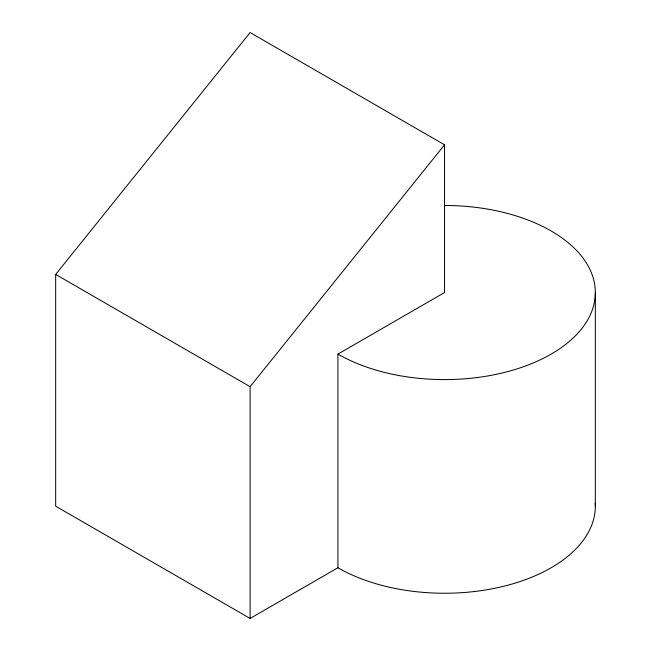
<?xml version="1.0" encoding="UTF-8"?>
<svg xmlns="http://www.w3.org/2000/svg" width="651" height="651" viewBox="0 0 651 651"><rect width="100%" height="100%" fill="white"/><g stroke="black" fill="none" stroke-linecap="round" stroke-linejoin="round"><path stroke-width="0.98" d="M55.669 274.429L250.106 32.55L444.543 144.807L444.543 292.535L337.918 354.103L337.918 567.753L250.106 618.45L55.669 506.193L55.669 274.429L250.106 386.686L250.106 618.45M250.106 386.686L444.543 144.807M595.331 292.535L595.331 506.193M444.543 205.48A150.796 87.063 0 0 1 583.857 325.858A150.796 87.063 0 0 1 337.918 354.103M595.25 503.239A150.796 87.063 0 0 1 504.598 586.046A150.796 87.063 0 0 1 337.918 567.753"/></g></svg>
